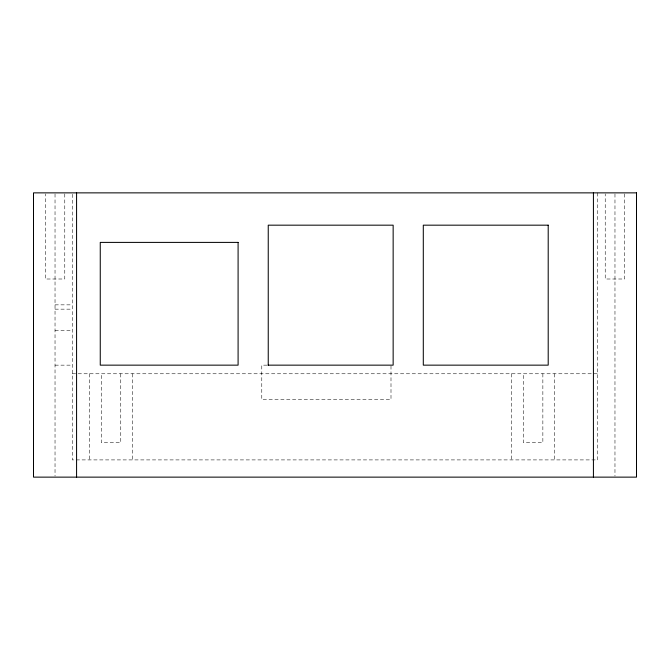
<?xml version="1.0" encoding="UTF-8"?>
<svg xmlns="http://www.w3.org/2000/svg" width="670" height="670" viewBox="0 0 670 670"><rect width="100%" height="100%" fill="white"/><g stroke="black" fill="none" stroke-linecap="round" stroke-linejoin="round"><path stroke-width="0.5" stroke-dasharray="3.35 2.51" d="M55.032 304.85L72.268 304.85M55.032 309.155L72.268 309.155M55.032 330.695L72.268 330.695M55.032 365.15L72.268 365.15M266.987 365.15L261.777 365.15L261.777 399.605L390.995 399.605L390.995 365.15M72.268 373.768L597.732 373.768M624.7 193.898L624.7 279.005L605.228 279.005L605.228 193.898M614.968 193.906L614.968 476.094M597.732 192.868L597.732 459.905L72.268 459.905L72.268 192.868M554.668 373.768L554.668 459.905M542.859 373.768L542.859 442.677L523.396 442.677L523.396 373.768M511.595 373.768L511.595 459.905M132.568 373.768L132.568 459.905M120.759 373.768L120.759 442.677L101.296 442.677L101.296 373.768M89.495 373.768L89.495 459.905M64.772 193.898L64.772 279.005L45.3 279.005L45.3 193.898M55.032 193.906L55.032 476.094"/><path stroke-width="1" d="M268.034 365.15L393.148 365.15L393.148 225.17L268.243 225.17L268.243 365.15M593.427 192.868L593.427 477.132M76.573 192.868L76.573 477.132M636.5 192.868L33.5 192.868L33.5 477.132L636.5 477.132L636.5 192.868M548.202 225.17L423.298 225.17L423.298 365.15L548.202 365.15L548.202 225.17M238.093 242.398L100.257 242.398L100.257 365.15L238.093 365.15L238.093 242.398"/></g></svg>
